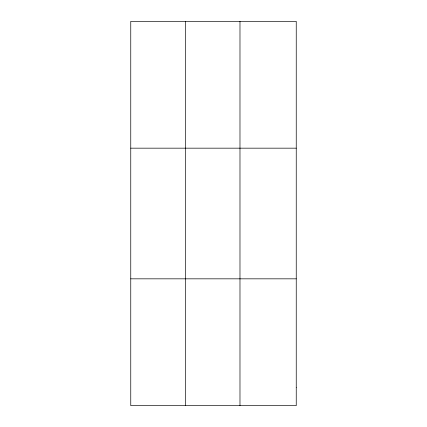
<?xml version="1.0" encoding="UTF-8"?>
<svg xmlns="http://www.w3.org/2000/svg" width="427" height="427" viewBox="0 0 427 427"><rect width="100%" height="100%" fill="white"/><g stroke="black" fill="none" stroke-linecap="round" stroke-linejoin="round"><path stroke-width="0.64" d="M185.366 21.35L185.366 405.65M239.979 21.35L239.979 405.65M130.758 148.169L296.242 148.169M130.758 278.831L296.242 278.831M296.242 387.535L296.242 405.65L130.758 405.65L130.758 21.35L296.242 21.35L296.242 387.535"/></g></svg>
